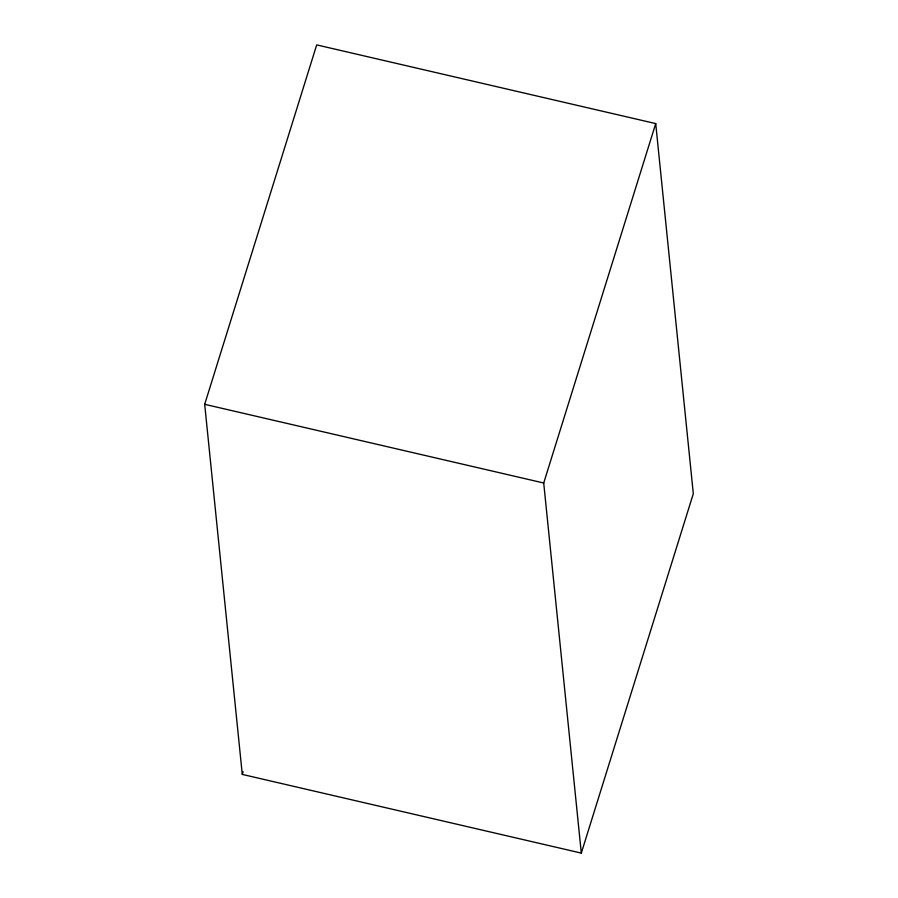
<?xml version="1.0" encoding="UTF-8"?>
<svg xmlns="http://www.w3.org/2000/svg" width="898" height="898" viewBox="0 0 898 898"><rect width="100%" height="100%" fill="white"/><g stroke="black" fill="none" stroke-linecap="round" stroke-linejoin="round"><path stroke-width="1.35" d="M204.688 404.313L316.691 44.9L655.72 123.587L693.312 493.687L581.309 853.1L242.28 774.413L204.688 404.313L543.717 483.001L581.309 853.1M242.28 774.413L243.111 771.741M543.717 483.001L655.72 123.587"/></g></svg>
